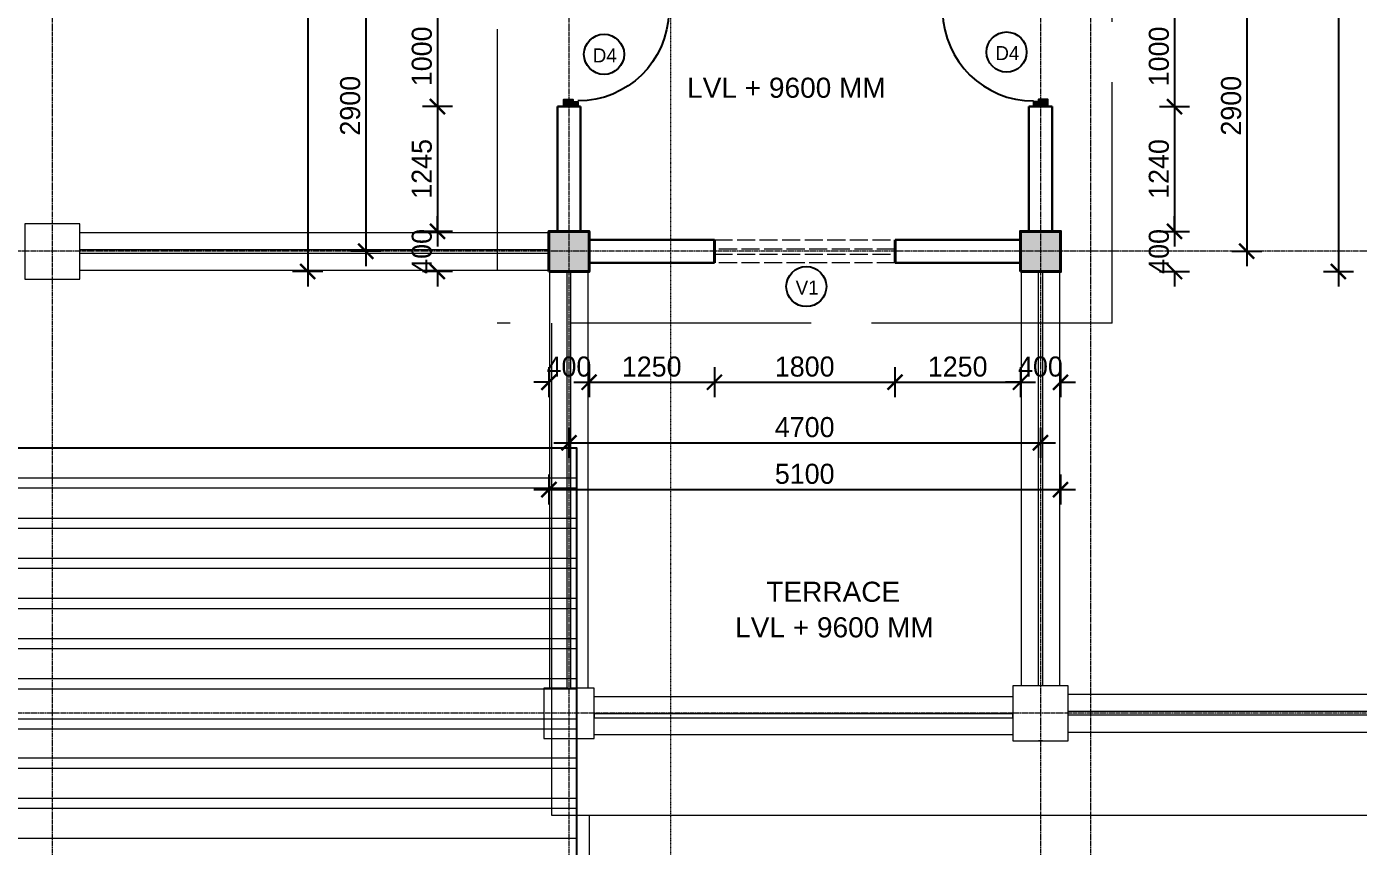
# Model space of a CAD drawing. Header units: inches. Extents: x -3071 to 2014935, y -37057 to 549694.
# Drawn here: x 1462443 to 1475718, y 238405 to 246568 of the extents above; entities that cross this region are included whole.
import ezdxf
from ezdxf.enums import TextEntityAlignment as Align

# ---------------------------------------------------------------- set-up
doc = ezdxf.new("R2010")
doc.units = ezdxf.units.IN
doc.header["$MEASUREMENT"] = 0
for name, pattern in [('ACAD_ISO08W100', [36, 24, -3, 6, -3]), ('DASHDOT2', [12.7, 6.35, -3.175, 0, -3.175]), ('DASHED', [0.75, 0.5, -0.25]), ('Hidden', [15, 12, -3])]:
    doc.linetypes.add(name, pattern=pattern)
for name, color, linetype, lineweight in [('001-Archi-Opening Tags', 14, 'Continuous', 25), ('002-Archi- Opening', 90, 'Continuous', 25), ('A .09 overhang', 1, 'Continuous', 9), ('A .4 col', 5, 'Continuous', 40), ('A 0.13 dw', 3, 'Continuous', 13), ('A 0.13 IND DIM', 240, 'Continuous', 13), ('A 0.13parapet partition', 230, 'Continuous', 13), ('A 0.40 wall', 160, 'Continuous', 40), ('A 0.9 RAILING', 100, 'Continuous', 9), ('cen', 50, 'ACAD_ISO08W100', 5), ('DIM', 161, 'Continuous', 15), ('dotted line', 1, 'DASHED', 9), ('p1 walls stone outline', 4, 'Continuous', 30), ('section', 6, 'DASHDOT2', 20), ('text', 7, 'Continuous', 25)]:
    doc.layers.add(name, color=color, linetype=linetype, lineweight=lineweight)
doc.styles.add('AERIAL', font='arial.ttf', dxfattribs={"height": 10})
doc.styles.add('Archi 100', font='GOTHIC.TTF', dxfattribs={"height": 200})
doc.styles.add('CG', font='GOTHIC.TTF', dxfattribs={"height": 40})
doc.dimstyles.new('Archi 100', dxfattribs={"dimtxt": 200, "dimasz": 150, "dimexe": 150, "dimexo": 300, "dimgap": 50, "dimtad": 1, "dimdec": 0, "dimrnd": 5, "dimzin": 0, "dimdsep": 46, "dimtxsty": 'Archi 100', "dimblk": 'ARCHTICK', "dimcen": 0.09, "dimdle": 150, "dimclrd": 256, "dimclre": 256, "dimclrt": 256, "dimadec": 0, "dimazin": 0, "dimtfac": 1, "dimtdec": 0, "dimtix": 1, "dimtofl": 0, "dimtmove": 0, "dimatfit": 3, "dimfxl": 150, "dimfxlon": 1, "dimtolj": 1, "dimtzin": 0, "dimlwd": -1, "dimlwe": -1, "dimarcsym": 0})

# ---------------------------------------------------------------- blocks, each defined once
blk = doc.blocks.new('VENT 1800')
at = {"layer": 'A 0.13 dw', "linetype": 'Hidden', "ltscale": 15}
for p, q in [((165850, 199351), (167650, 199351)), ((167650, 199258), (165850, 199258)), ((165850, 199208), (167650, 199208)), ((167650, 199121), (165850, 199121))]:
    blk.add_line(p, q, dxfattribs=at)
at = {"layer": 'A 0.40 wall', "ltscale": 15}
for p, q in [((165850, 199121), (165850, 199351)), ((165850, 199258), (165850, 199208)), ((167650, 199351), (167650, 199121)), ((167650, 199208), (167650, 199258))]:
    blk.add_line(p, q, dxfattribs=at)
blk = doc.blocks.new('door frame timber 100 x 50 with 35 x 15 rebate')
at = {"ltscale": 100}
blk.add_hatch(color=256, dxfattribs=at).paths.add_polyline_path([(0, 50), (0, -50), (50, -50), (50, 15), (35, 15), (35, 50)])
blk.add_lwpolyline([(0, 50), (0, -50), (50, -50), (50, 15), (35, 15), (35, 50)], close=True)
blk = doc.blocks.new('*U648')
at = {"ltscale": 100}
blk.add_line((-45, 50), (-45, 694.3), dxfattribs=at)
blk.add_arc((-30.5, 50), 644.5, 91.28765, 180, dxfattribs=at)
blk.add_blockref('door frame timber 100 x 50 with 35 x 15 rebate', (-715, 0))
at = {"xscale": -1}
blk.add_blockref('door frame timber 100 x 50 with 35 x 15 rebate', (-5, 0), dxfattribs=at)
blk = doc.blocks.new('SECOND FLOOR ROOF PLAN')
at = {"layer": 'A .09 overhang', "linetype": 'Hidden', "ltscale": 200}
for p, q in [((-6130, 8930), (-6130, 0)), ((0, 8930), (-6130, 8930)), ((0, 0), (0, 8930)), ((0, 0), (-6130, 0))]:
    blk.add_line(p, q, dxfattribs=at)
blk = doc.blocks.new('window tag')
blk.add_circle((0, 0), 200)
at = {"style": 'Archi 100', "flags": 1}
for tag, p in [('WIDTH', (15, 174.5)), ('HEIGHT', (-4.5, -348.5))]:
    blk.add_attdef(tag, p, '', height=200, dxfattribs=at)
at = {"style": 'Archi 100'}
blk.add_attdef('SYMBOL', text='', height=200, dxfattribs=at).set_placement((8, -10.5), align=Align.MIDDLE_CENTER)
blk = doc.blocks.new('_ArchTick')
at = {"color": 0, "linetype": 'ByBlock', "const_width": 0.15}
blk.add_lwpolyline([(-0.5, -0.5), (0.5, 0.5)], dxfattribs=at)
blk = doc.blocks.new('*D2060')
at = {"transparency": 16777216}
for p, q in [((1466538, 246923), (1466538, 245623)), ((1466688, 246773), (1466388, 246773)), ((1466688, 245773), (1466388, 245773))]:
    blk.add_line(p, q, dxfattribs=at)
at = {"layer": 'Defpoints', "color": 0, "transparency": 16777216}
for p in [(1467734, 246773), (1466538, 245773), (1467734, 245773)]:
    blk.add_point(p, dxfattribs=at)
at = {"transparency": 16777216, "xscale": 150, "yscale": 150, "zscale": 150}
for p, rotation in [((1466538, 246773), 90), ((1466538, 245773), 270)]:
    blk.add_blockref('_ArchTick', p, dxfattribs=dict(at, rotation=rotation))
at = {"transparency": 16777216, "insert": (1466383, 246273), "char_height": 200, "attachment_point": 5, "rotation": 90, "style": 'Archi 100'}
blk.add_mtext('\\A1;1000', dxfattribs=at)
blk = doc.blocks.new('*D2061')
at = {"transparency": 16777216}
for p, q in [((1466538, 245923), (1466538, 244380)), ((1466688, 245773), (1466388, 245773)), ((1466688, 244530), (1466388, 244530))]:
    blk.add_line(p, q, dxfattribs=at)
at = {"layer": 'Defpoints', "color": 0, "transparency": 16777216}
for p in [(1467734, 245773), (1466538, 244530), (1467649, 244530)]:
    blk.add_point(p, dxfattribs=at)
at = {"transparency": 16777216, "xscale": 150, "yscale": 150, "zscale": 150}
for p, rotation in [((1466538, 245773), 90), ((1466538, 244530), 270)]:
    blk.add_blockref('_ArchTick', p, dxfattribs=dict(at, rotation=rotation))
at = {"transparency": 16777216, "insert": (1466383, 245152), "char_height": 200, "attachment_point": 5, "rotation": 90, "style": 'Archi 100'}
blk.add_mtext('\\A1;1245', dxfattribs=at)
blk = doc.blocks.new('*D2062')
at = {"transparency": 16777216}
for p, q in [((1466538, 244530), (1466538, 244680)), ((1466688, 244530), (1466388, 244530)), ((1466688, 244130), (1466388, 244130)), ((1466538, 244130), (1466538, 243980))]:
    blk.add_line(p, q, dxfattribs=at)
at = {"layer": 'Defpoints', "color": 0, "transparency": 16777216}
for p in [(1467649, 244530), (1466538, 244130), (1467649, 244130)]:
    blk.add_point(p, dxfattribs=at)
at = {"transparency": 16777216, "xscale": 150, "yscale": 150, "zscale": 150}
for p, rotation in [((1466538, 244530), 270), ((1466538, 244130), 90)]:
    blk.add_blockref('_ArchTick', p, dxfattribs=dict(at, rotation=rotation))
at = {"transparency": 16777216, "insert": (1466383, 244330), "char_height": 200, "attachment_point": 5, "rotation": 90, "style": 'Archi 100'}
blk.add_mtext('\\A1;400', dxfattribs=at)
blk = doc.blocks.new('*D2063')
at = {"transparency": 16777216}
for p, q in [((1467649, 243177), (1467649, 242877)), ((1468049, 243177), (1468049, 242877)), ((1467649, 243027), (1467499, 243027)), ((1468049, 243027), (1468199, 243027))]:
    blk.add_line(p, q, dxfattribs=at)
at = {"layer": 'Defpoints', "color": 0, "transparency": 16777216}
for p in [(1467649, 244130), (1468049, 244130), (1468049, 243027)]:
    blk.add_point(p, dxfattribs=at)
at = {"transparency": 16777216, "xscale": 150, "yscale": 150, "zscale": 150}
blk.add_blockref('_ArchTick', (1467649, 243027), dxfattribs=at)
at = {"transparency": 16777216, "xscale": 150, "yscale": 150, "zscale": 150, "rotation": 180}
blk.add_blockref('_ArchTick', (1468049, 243027), dxfattribs=at)
at = {"transparency": 16777216, "insert": (1467849, 243182), "char_height": 200, "attachment_point": 5, "style": 'Archi 100'}
blk.add_mtext('\\A1;400', dxfattribs=at)
blk = doc.blocks.new('*D2064')
at = {"transparency": 16777216}
for p, q in [((1468049, 243177), (1468049, 242877)), ((1469299, 243177), (1469299, 242877)), ((1467899, 243027), (1469449, 243027))]:
    blk.add_line(p, q, dxfattribs=at)
at = {"layer": 'Defpoints', "color": 0, "transparency": 16777216}
for p in [(1468049, 244130), (1469299, 244215), (1469299, 243027)]:
    blk.add_point(p, dxfattribs=at)
at = {"transparency": 16777216, "xscale": 150, "yscale": 150, "zscale": 150, "rotation": 180}
blk.add_blockref('_ArchTick', (1468049, 243027), dxfattribs=at)
at = {"transparency": 16777216, "xscale": 150, "yscale": 150, "zscale": 150}
blk.add_blockref('_ArchTick', (1469299, 243027), dxfattribs=at)
at = {"transparency": 16777216, "insert": (1468674, 243182), "char_height": 200, "attachment_point": 5, "style": 'Archi 100'}
blk.add_mtext('\\A1;1250', dxfattribs=at)
blk = doc.blocks.new('*D2065')
at = {"transparency": 16777216}
for p, q in [((1469299, 243177), (1469299, 242877)), ((1471099, 243177), (1471099, 242877)), ((1469149, 243027), (1471249, 243027))]:
    blk.add_line(p, q, dxfattribs=at)
at = {"layer": 'Defpoints', "color": 0, "transparency": 16777216}
for p in [(1469299, 244215), (1471099, 244215), (1471099, 243027)]:
    blk.add_point(p, dxfattribs=at)
at = {"transparency": 16777216, "xscale": 150, "yscale": 150, "zscale": 150, "rotation": 180}
blk.add_blockref('_ArchTick', (1469299, 243027), dxfattribs=at)
at = {"transparency": 16777216, "xscale": 150, "yscale": 150, "zscale": 150}
blk.add_blockref('_ArchTick', (1471099, 243027), dxfattribs=at)
at = {"transparency": 16777216, "insert": (1470199, 243182), "char_height": 200, "attachment_point": 5, "style": 'Archi 100'}
blk.add_mtext('\\A1;1800', dxfattribs=at)
blk = doc.blocks.new('*D2066')
at = {"transparency": 16777216}
for p, q in [((1471099, 243177), (1471099, 242877)), ((1472349, 243177), (1472349, 242877)), ((1470949, 243027), (1472499, 243027))]:
    blk.add_line(p, q, dxfattribs=at)
at = {"layer": 'Defpoints', "color": 0, "transparency": 16777216}
for p in [(1471099, 244215), (1472349, 244130), (1472349, 243027)]:
    blk.add_point(p, dxfattribs=at)
at = {"transparency": 16777216, "xscale": 150, "yscale": 150, "zscale": 150, "rotation": 180}
blk.add_blockref('_ArchTick', (1471099, 243027), dxfattribs=at)
at = {"transparency": 16777216, "xscale": 150, "yscale": 150, "zscale": 150}
blk.add_blockref('_ArchTick', (1472349, 243027), dxfattribs=at)
at = {"transparency": 16777216, "insert": (1471724, 243182), "char_height": 200, "attachment_point": 5, "style": 'Archi 100'}
blk.add_mtext('\\A1;1250', dxfattribs=at)
blk = doc.blocks.new('*D2067')
at = {"transparency": 16777216}
for p, q in [((1472349, 243177), (1472349, 242877)), ((1472749, 243177), (1472749, 242877)), ((1472349, 243027), (1472199, 243027)), ((1472749, 243027), (1472899, 243027))]:
    blk.add_line(p, q, dxfattribs=at)
at = {"layer": 'Defpoints', "color": 0, "transparency": 16777216}
for p in [(1472349, 244130), (1472749, 244130), (1472749, 243027)]:
    blk.add_point(p, dxfattribs=at)
at = {"transparency": 16777216, "xscale": 150, "yscale": 150, "zscale": 150}
blk.add_blockref('_ArchTick', (1472349, 243027), dxfattribs=at)
at = {"transparency": 16777216, "xscale": 150, "yscale": 150, "zscale": 150, "rotation": 180}
blk.add_blockref('_ArchTick', (1472749, 243027), dxfattribs=at)
at = {"transparency": 16777216, "insert": (1472549, 243182), "char_height": 200, "attachment_point": 5, "style": 'Archi 100'}
blk.add_mtext('\\A1;400', dxfattribs=at)
blk = doc.blocks.new('*D2072')
at = {"transparency": 16777216}
for p, q in [((1473885, 246921), (1473885, 245622)), ((1473735, 246771), (1474035, 246771)), ((1473735, 245772), (1474035, 245772))]:
    blk.add_line(p, q, dxfattribs=at)
at = {"layer": 'Defpoints', "color": 0, "transparency": 16777216}
for p in [(1472664, 246771), (1472664, 245772), (1473885, 245772)]:
    blk.add_point(p, dxfattribs=at)
at = {"transparency": 16777216, "xscale": 150, "yscale": 150, "zscale": 150}
for p, rotation in [((1473885, 246771), 90), ((1473885, 245772), 270)]:
    blk.add_blockref('_ArchTick', p, dxfattribs=dict(at, rotation=rotation))
at = {"transparency": 16777216, "insert": (1473730, 246272), "char_height": 200, "attachment_point": 5, "rotation": 90, "style": 'Archi 100'}
blk.add_mtext('\\A1;1000', dxfattribs=at)
blk = doc.blocks.new('*D2073')
at = {"transparency": 16777216}
for p, q in [((1473885, 245922), (1473885, 244380)), ((1473735, 245772), (1474035, 245772)), ((1473735, 244530), (1474035, 244530))]:
    blk.add_line(p, q, dxfattribs=at)
at = {"layer": 'Defpoints', "color": 0, "transparency": 16777216}
for p in [(1472664, 245772), (1472749, 244530), (1473885, 244530)]:
    blk.add_point(p, dxfattribs=at)
at = {"transparency": 16777216, "xscale": 150, "yscale": 150, "zscale": 150}
for p, rotation in [((1473885, 245772), 90), ((1473885, 244530), 270)]:
    blk.add_blockref('_ArchTick', p, dxfattribs=dict(at, rotation=rotation))
at = {"transparency": 16777216, "insert": (1473730, 245151), "char_height": 200, "attachment_point": 5, "rotation": 90, "style": 'Archi 100'}
blk.add_mtext('\\A1;1240', dxfattribs=at)
blk = doc.blocks.new('*D2074')
at = {"transparency": 16777216}
for p, q in [((1473885, 244530), (1473885, 244680)), ((1473735, 244530), (1474035, 244530)), ((1473735, 244130), (1474035, 244130)), ((1473885, 244130), (1473885, 243980))]:
    blk.add_line(p, q, dxfattribs=at)
at = {"layer": 'Defpoints', "color": 0, "transparency": 16777216}
for p in [(1472749, 244530), (1472749, 244130), (1473885, 244130)]:
    blk.add_point(p, dxfattribs=at)
at = {"transparency": 16777216, "xscale": 150, "yscale": 150, "zscale": 150}
for p, rotation in [((1473885, 244530), 270), ((1473885, 244130), 90)]:
    blk.add_blockref('_ArchTick', p, dxfattribs=dict(at, rotation=rotation))
at = {"transparency": 16777216, "insert": (1473730, 244330), "char_height": 200, "attachment_point": 5, "rotation": 90, "style": 'Archi 100'}
blk.add_mtext('\\A1;400', dxfattribs=at)
blk = doc.blocks.new('*D2077')
at = {"transparency": 16777216}
for p, q in [((1465824, 247380), (1465824, 244182)), ((1465974, 247230), (1465674, 247230)), ((1465974, 244332), (1465674, 244332))]:
    blk.add_line(p, q, dxfattribs=at)
at = {"layer": 'Defpoints', "color": 0, "transparency": 16777216}
for p in [(1467849, 247230), (1465824, 244332), (1467849, 244332)]:
    blk.add_point(p, dxfattribs=at)
at = {"transparency": 16777216, "xscale": 150, "yscale": 150, "zscale": 150}
for p, rotation in [((1465824, 247230), 90), ((1465824, 244332), 270)]:
    blk.add_blockref('_ArchTick', p, dxfattribs=dict(at, rotation=rotation))
at = {"transparency": 16777216, "insert": (1465669, 245781), "char_height": 200, "attachment_point": 5, "rotation": 90, "style": 'Archi 100'}
blk.add_mtext('\\A1;2900', dxfattribs=at)
blk = doc.blocks.new('*D2078')
at = {"transparency": 16777216}
for p, q in [((1467849, 242574), (1467849, 242274)), ((1472549, 242574), (1472549, 242274)), ((1467699, 242424), (1472699, 242424))]:
    blk.add_line(p, q, dxfattribs=at)
at = {"layer": 'Defpoints', "color": 0, "transparency": 16777216}
for p in [(1467849, 244332), (1472549, 244332), (1472549, 242424)]:
    blk.add_point(p, dxfattribs=at)
at = {"transparency": 16777216, "xscale": 150, "yscale": 150, "zscale": 150, "rotation": 180}
blk.add_blockref('_ArchTick', (1467849, 242424), dxfattribs=at)
at = {"transparency": 16777216, "xscale": 150, "yscale": 150, "zscale": 150}
blk.add_blockref('_ArchTick', (1472549, 242424), dxfattribs=at)
at = {"transparency": 16777216, "insert": (1470199, 242579), "char_height": 200, "attachment_point": 5, "style": 'Archi 100'}
blk.add_mtext('\\A1;4700', dxfattribs=at)
blk = doc.blocks.new('*D2080')
at = {"transparency": 16777216}
for p, q in [((1474605, 247380), (1474605, 244182)), ((1474455, 247230), (1474755, 247230)), ((1474455, 244332), (1474755, 244332))]:
    blk.add_line(p, q, dxfattribs=at)
at = {"layer": 'Defpoints', "color": 0, "transparency": 16777216}
for p in [(1472549, 247230), (1472549, 244332), (1474605, 244332)]:
    blk.add_point(p, dxfattribs=at)
at = {"transparency": 16777216, "xscale": 150, "yscale": 150, "zscale": 150}
for p, rotation in [((1474605, 247230), 90), ((1474605, 244332), 270)]:
    blk.add_blockref('_ArchTick', p, dxfattribs=dict(at, rotation=rotation))
at = {"transparency": 16777216, "insert": (1474450, 245781), "char_height": 200, "attachment_point": 5, "rotation": 90, "style": 'Archi 100'}
blk.add_mtext('\\A1;2900', dxfattribs=at)
blk = doc.blocks.new('*D2082')
at = {"transparency": 16777216}
for p, q in [((1465245, 252180), (1465245, 243980)), ((1465395, 252030), (1465095, 252030)), ((1465395, 244130), (1465095, 244130))]:
    blk.add_line(p, q, dxfattribs=at)
at = {"layer": 'Defpoints', "color": 0, "transparency": 16777216}
for p in [(1467225, 252030), (1465245, 244130), (1467225, 244130)]:
    blk.add_point(p, dxfattribs=at)
at = {"transparency": 16777216, "xscale": 150, "yscale": 150, "zscale": 150}
for p, rotation in [((1465245, 252030), 90), ((1465245, 244130), 270)]:
    blk.add_blockref('_ArchTick', p, dxfattribs=dict(at, rotation=rotation))
at = {"transparency": 16777216, "insert": (1465090, 248080), "char_height": 200, "attachment_point": 5, "rotation": 90, "style": 'Archi 100'}
blk.add_mtext('\\A1;7900', dxfattribs=at)
blk = doc.blocks.new('*D2083')
at = {"transparency": 16777216}
for p, q in [((1467649, 242108), (1467649, 241808)), ((1472749, 242108), (1472749, 241808)), ((1467499, 241958), (1472899, 241958))]:
    blk.add_line(p, q, dxfattribs=at)
at = {"layer": 'Defpoints', "color": 0, "transparency": 16777216}
for p in [(1467649, 244130), (1472749, 244130), (1472749, 241958)]:
    blk.add_point(p, dxfattribs=at)
at = {"transparency": 16777216, "xscale": 150, "yscale": 150, "zscale": 150, "rotation": 180}
blk.add_blockref('_ArchTick', (1467649, 241958), dxfattribs=at)
at = {"transparency": 16777216, "xscale": 150, "yscale": 150, "zscale": 150}
blk.add_blockref('_ArchTick', (1472749, 241958), dxfattribs=at)
at = {"transparency": 16777216, "insert": (1470199, 242114), "char_height": 200, "attachment_point": 5, "style": 'Archi 100'}
blk.add_mtext('\\A1;5100', dxfattribs=at)
blk = doc.blocks.new('*D2084')
at = {"transparency": 16777216}
for p, q in [((1475519, 252180), (1475519, 243980)), ((1475369, 252030), (1475669, 252030)), ((1475369, 244130), (1475669, 244130))]:
    blk.add_line(p, q, dxfattribs=at)
at = {"layer": 'Defpoints', "color": 0, "transparency": 16777216}
for p in [(1472749, 252030), (1472749, 244130), (1475519, 244130)]:
    blk.add_point(p, dxfattribs=at)
at = {"transparency": 16777216, "xscale": 150, "yscale": 150, "zscale": 150}
for p, rotation in [((1475519, 252030), 90), ((1475519, 244130), 270)]:
    blk.add_blockref('_ArchTick', p, dxfattribs=dict(at, rotation=rotation))
at = {"transparency": 16777216, "insert": (1475364, 248080), "char_height": 200, "attachment_point": 5, "rotation": 90, "style": 'Archi 100'}
blk.add_mtext('\\A1;7900', dxfattribs=at)

msp = doc.modelspace()

# ---------------------------------------------------------------- hatches: boundary and pattern name
at = {"layer": 'A .4 col', "linetype": 'Continuous'}
h = msp.add_hatch(color=256, dxfattribs=at)
h.dxf.hatch_style = 1
h.paths.add_polyline_path([(1467649.45, 244129.99), (1468049.45, 244129.99), (1468049.45, 244529.99), (1467649.45, 244529.99)])
h = msp.add_hatch(color=256, dxfattribs=at)
h.dxf.hatch_style = 1
h.paths.add_polyline_path([(1467649.45, 244129.99), (1468049.45, 244129.99), (1468049.45, 244529.99), (1467649.45, 244529.99)])
h = msp.add_hatch(color=256, dxfattribs=at)
h.dxf.hatch_style = 1
h.paths.add_polyline_path([(1472349.45, 244129.99), (1472749.45, 244129.99), (1472749.45, 244529.99), (1472349.45, 244529.99)])
h = msp.add_hatch(color=256, dxfattribs=at)
h.dxf.hatch_style = 1
h.paths.add_polyline_path([(1472349.45, 244129.99), (1472749.45, 244129.99), (1472749.45, 244529.99), (1472349.45, 244529.99)])

# ---------------------------------------------------------------- linework, layer by layer
msp.add_lwpolyline([(1448052.36, 242374.99), (1467924.6, 242374.99), (1467924.6, 237974.99), (1448052.36, 237974.99)], close=True)
for points in [[(1467649.45, 244129.99), (1468049.45, 244129.99), (1468049.45, 244529.99), (1467649.45, 244529.99)], [(1467649.45, 244129.99), (1468049.45, 244129.99), (1468049.45, 244529.99), (1467649.45, 244529.99)], [(1472349.45, 244129.99), (1472749.45, 244129.99), (1472749.45, 244529.99), (1472349.45, 244529.99)], [(1472349.45, 244129.99), (1472749.45, 244129.99), (1472749.45, 244529.99), (1472349.45, 244529.99)]]:
    msp.add_lwpolyline(points, close=True, dxfattribs=at)
at = {"layer": 'A 0.13parapet partition'}
for p, q in [((1467659.45, 239980.27), (1467659.45, 244130.28)), ((1468039.45, 239980.27), (1468039.45, 244130.28)), ((1472274.45, 239895.22), (1468099.45, 239895.27)), ((1467599.45, 239844.99), (1467599.45, 239844.99)), ((1467599.45, 239614.99), (1467599.45, 239614.99)), ((1472274.45, 239515.22), (1468099.45, 239515.27))]:
    msp.add_line(p, q, dxfattribs=at)
at = {"layer": 'A 0.13parapet partition', "ltscale": 20}
for points in [[(1462424.45, 244054.99), (1462974.45, 244054.99), (1462974.45, 244604.99), (1462424.45, 244604.99)], [(1472274.45, 239454.99), (1472824.45, 239454.99), (1472824.45, 240004.99), (1472274.45, 240004.99)]]:
    msp.add_lwpolyline(points, close=True, dxfattribs=at)
at = {"layer": 'A 0.13parapet partition'}
for points in [[(1462974.45, 244519.99), (1467649.45, 244519.99), (1467649.45, 244139.99), (1462974.45, 244139.99)], [(1467599.45, 239480.27), (1468099.45, 239480.27), (1468099.45, 239980.27), (1467599.45, 239980.27)], [(1472824.45, 239919.99), (1475874.45, 239919.99), (1475874.45, 239539.99), (1472824.45, 239539.99)]]:
    msp.add_lwpolyline(points, close=True, dxfattribs=at)
msp.add_lwpolyline([(1472739.45, 244129.99), (1472739.45, 240004.99), (1472359.45, 240004.99), (1472359.45, 244129.99)], dxfattribs=at)
at = {"layer": 'A 0.9 RAILING', "ltscale": 20}
for points in [[(1462974.45, 244349.99), (1467649.45, 244349.99), (1467649.45, 244309.99), (1462974.45, 244309.99)], [(1467829.45, 239980.27), (1467869.45, 239980.27), (1467869.45, 244130.28), (1467829.45, 244130.28)], [(1472824.45, 239749.99), (1475874.45, 239749.99), (1475874.45, 239709.99), (1472824.45, 239709.99)], [(1472274.45, 239685.22), (1472274.45, 239725.22), (1468099.45, 239725.27), (1468099.45, 239685.27)]]:
    msp.add_lwpolyline(points, close=True, dxfattribs=at)
msp.add_lwpolyline([(1472569.45, 244129.99), (1472569.45, 240004.99), (1472529.45, 240004.99), (1472529.45, 244129.99)], dxfattribs=at)
at = {"layer": 'cen', "ltscale": 2}
for p, q in [((1462699.45, 254944.99), (1462699.45, 231416.35)), ((1467849.45, 254944.99), (1467849.45, 231416.35)), ((1472549.45, 254944.99), (1472549.45, 231416.35)), ((1473049.45, 254944.99), (1473049.45, 231416.35)), ((1491480.58, 244329.99), (1443540.83, 244333.87)), ((1491491.63, 239729.99), (1443540.63, 239729.99))]:
    msp.add_line(p, q, dxfattribs=at)
at = {"layer": 'DIM', "ltscale": 20}
for p, q in [((1448052.36, 242374.99), (1466687.37, 242374.99)), ((1448052.36, 242074.99), (1467924.6, 242074.99)), ((1448052.36, 241974.99), (1467924.6, 241974.99)), ((1448052.36, 241674.99), (1467924.6, 241674.99)), ((1448052.36, 241574.99), (1467924.6, 241574.99)), ((1448052.36, 241274.99), (1467924.6, 241274.99)), ((1448052.36, 241174.99), (1467924.6, 241174.99)), ((1448052.36, 240874.99), (1467924.6, 240874.99)), ((1448052.36, 240774.99), (1467924.6, 240774.99)), ((1448052.36, 240474.99), (1467924.6, 240474.99)), ((1448052.36, 240374.99), (1467924.6, 240374.99)), ((1448052.36, 240074.99), (1467924.6, 240074.99)), ((1448052.36, 239974.99), (1467924.6, 239974.99)), ((1448052.36, 239674.99), (1467924.6, 239674.99)), ((1448052.36, 239574.99), (1467924.6, 239574.99)), ((1448052.36, 239284.99), (1467924.6, 239284.99)), ((1448052.36, 239184.99), (1467924.6, 239184.99)), ((1448052.36, 238884.99), (1467924.6, 238884.99)), ((1448052.36, 238784.99), (1467924.6, 238784.99)), ((1448052.36, 238484.99), (1467924.6, 238484.99))]:
    msp.add_line(p, q, dxfattribs=at)
at = {"layer": 'DIM'}
msp.add_line((1468054.45, 235404.99), (1468054.45, 238714.99), dxfattribs=at)
at = {"layer": 'DIM', "ltscale": 20}
msp.add_lwpolyline([(1448052.36, 238425), (1448052.36, 242374.99), (1466687.37, 242374.99)], dxfattribs=at)
at = {"layer": 'DIM'}
msp.add_lwpolyline([(1472569.45, 239454.99), (1472529.45, 239454.99)], dxfattribs=at)
at = {"layer": 'dotted line', "linetype": 'Continuous', "ltscale": 1000}
for p, q in [((1467674.45, 243614.99), (1467674.45, 238714.99)), ((1467674.45, 238714.99), (1487964.45, 238714.99))]:
    msp.add_line(p, q, dxfattribs=at)
at = {"layer": 'p1 walls stone outline'}
for p, q in [((1467734.45, 245773.31), (1467734.45, 244529.99)), ((1467734.45, 245773.31), (1467964.45, 245773.31)), ((1467964.45, 245773.31), (1467964.45, 244529.99)), ((1472434.45, 245771.91), (1472434.45, 244529.99)), ((1472664.45, 245771.91), (1472434.45, 245771.91)), ((1472664.45, 245771.91), (1472664.45, 244529.99)), ((1469299.43, 244444.99), (1468049.45, 244444.99)), ((1472349.45, 244444.99), (1471099.31, 244444.99)), ((1469299.43, 244214.99), (1468049.45, 244214.99)), ((1472349.45, 244214.99), (1471099.31, 244214.99))]:
    msp.add_line(p, q, dxfattribs=at)
at = {"layer": 'section'}
msp.add_line((1468861.85, 254320.89), (1468861.85, 230014.04), dxfattribs=at)

# ---------------------------------------------------------------- block references
at = {"layer": '001-Archi-Opening Tags'}
ref = msp.add_blockref('window tag', (1472211.03, 246315.57), dxfattribs=at)
ref.add_attrib('SYMBOL', 'D4', dxfattribs={"layer": '0', "height": 140, "style": 'CG'}).set_placement((1472219.03, 246305.07), align=Align.MIDDLE_CENTER)
ref = msp.add_blockref('window tag', (1468198.6, 246292.84), dxfattribs=at)
ref.add_attrib('SYMBOL', 'D4', dxfattribs={"layer": '0', "height": 140, "style": 'CG'}).set_placement((1468206.6, 246282.34), align=Align.MIDDLE_CENTER)
ref = msp.add_blockref('window tag', (1470215.36, 243979.95), dxfattribs=at)
ref.add_attrib('SYMBOL', 'V1', dxfattribs={"layer": '0', "height": 140, "style": 'CG'}).set_placement((1470223.36, 243969.45), align=Align.MIDDLE_CENTER)
at = {"layer": '002-Archi- Opening', "yscale": 1.40768441088585}
for p, xscale, zscale, rotation in [((1467867.42, 246778.4), -1.40768441088585, 1.407684411044957, 270), ((1472551.12, 246778.4), 1.40768441088585, 1.40768441088585, 90)]:
    msp.add_blockref('*U648', p, dxfattribs=dict(at, xscale=xscale, zscale=zscale, rotation=rotation))
at = {"layer": 'A .09 overhang'}
msp.add_blockref('SECOND FLOOR ROOF PLAN', (1473264.45, 243614.99), dxfattribs=at)
at = {"layer": 'A 0.13 IND DIM'}
msp.add_blockref('VENT 1800', (1303449.22, 45094.28), dxfattribs=at)

# ---------------------------------------------------------------- texts
at = {"layer": 'text', "char_height": 200, "width": 14192.8258, "attachment_point": 1, "style": 'AERIAL'}
for s, insert in [('LVL + 9600 MM', (1469027.06, 246060.31)), (' TERRACE ', (1469738.63, 241040.47)), ('LVL + 9600 MM', (1469505.71, 240686.3))]:
    msp.add_mtext(s, dxfattribs=dict(at, insert=insert))

# ---------------------------------------------------------------- dimensions: what is measured, and where the dimension line sits
for base, p1, p2, picture, middle in [((1465245.1, 244129.99), (1467225.2, 252029.99), (1467225.2, 244129.99), '*D2082', (1465090.07, 248079.99)), ((1475518.71, 244129.99), (1472749.45, 252029.99), (1472749.45, 244129.99), '*D2084', (1475363.68, 248079.99))]:
    dim = msp.add_linear_dim(base=base, p1=p1, p2=p2, angle=90, dimstyle='Archi 100')
    dim.commit()
    dim.dimension.update_dxf_attribs({"geometry": picture, "text_midpoint": middle})
for base, p1, p2, picture, middle in [((1465824.38, 244331.9), (1467849.45, 247229.99), (1467849.45, 244331.9), '*D2077', (1465669.35, 245780.94)), ((1474604.97, 244331.9), (1472549.45, 247229.99), (1472549.45, 244331.9), '*D2080', (1474449.94, 245780.94)), ((1466537.92, 245773.31), (1467734.45, 246773.31), (1467734.45, 245773.31), '*D2060', (1466382.89, 246273.31)), ((1473885.02, 245771.91), (1472664.45, 246771.37), (1472664.45, 245771.91), '*D2072', (1473729.99, 246271.64)), ((1466537.92, 244529.99), (1467734.45, 245773.31), (1467649.45, 244529.99), '*D2061', (1466382.89, 245151.65)), ((1473885.02, 244529.99), (1472664.45, 245771.91), (1472749.45, 244529.99), '*D2073', (1473729.99, 245150.95)), ((1466537.92, 244129.99), (1467649.45, 244529.99), (1467649.45, 244129.99), '*D2062', (1466382.89, 244329.99)), ((1473885.02, 244129.99), (1472749.45, 244529.99), (1472749.45, 244129.99), '*D2074', (1473729.99, 244329.99))]:
    dim = msp.add_linear_dim(base=base, p1=p1, p2=p2, angle=90, dimstyle='Archi 100', override={"dimtmove": 1})
    dim.commit()
    dim.dimension.update_dxf_attribs({"geometry": picture, "text_midpoint": middle})
for base, p1, p2, picture, middle in [((1472549.45, 242423.61), (1467849.45, 244331.9), (1472549.45, 244331.9), '*D2078', (1470199.45, 242578.64)), ((1468049.45, 243027.1), (1467649.45, 244129.99), (1468049.45, 244129.99), '*D2063', (1467849.45, 243182.13)), ((1472749.45, 241958.49), (1467649.45, 244129.99), (1472749.45, 244129.99), '*D2083', (1470199.45, 242113.52))]:
    dim = msp.add_linear_dim(base=base, p1=p1, p2=p2, dimstyle='Archi 100')
    dim.commit()
    dim.dimension.update_dxf_attribs({"geometry": picture, "text_midpoint": middle})
for base, p1, p2, picture, middle in [((1469299.43, 243027.1), (1468049.45, 244129.99), (1469299.43, 244214.99), '*D2064', (1468674.44, 243182.13)), ((1471099.31, 243027.1), (1469299.43, 244214.99), (1471099.31, 244214.99), '*D2065', (1470199.37, 243182.13)), ((1472349.45, 243027.1), (1471099.31, 244214.99), (1472349.45, 244129.99), '*D2066', (1471724.38, 243182.13)), ((1472749.45, 243027.1), (1472349.45, 244129.99), (1472749.45, 244129.99), '*D2067', (1472549.45, 243182.13))]:
    dim = msp.add_linear_dim(base=base, p1=p1, p2=p2, dimstyle='Archi 100', override={"dimtmove": 1})
    dim.commit()
    dim.dimension.update_dxf_attribs({"geometry": picture, "text_midpoint": middle})

doc.saveas('drawing.dxf')
